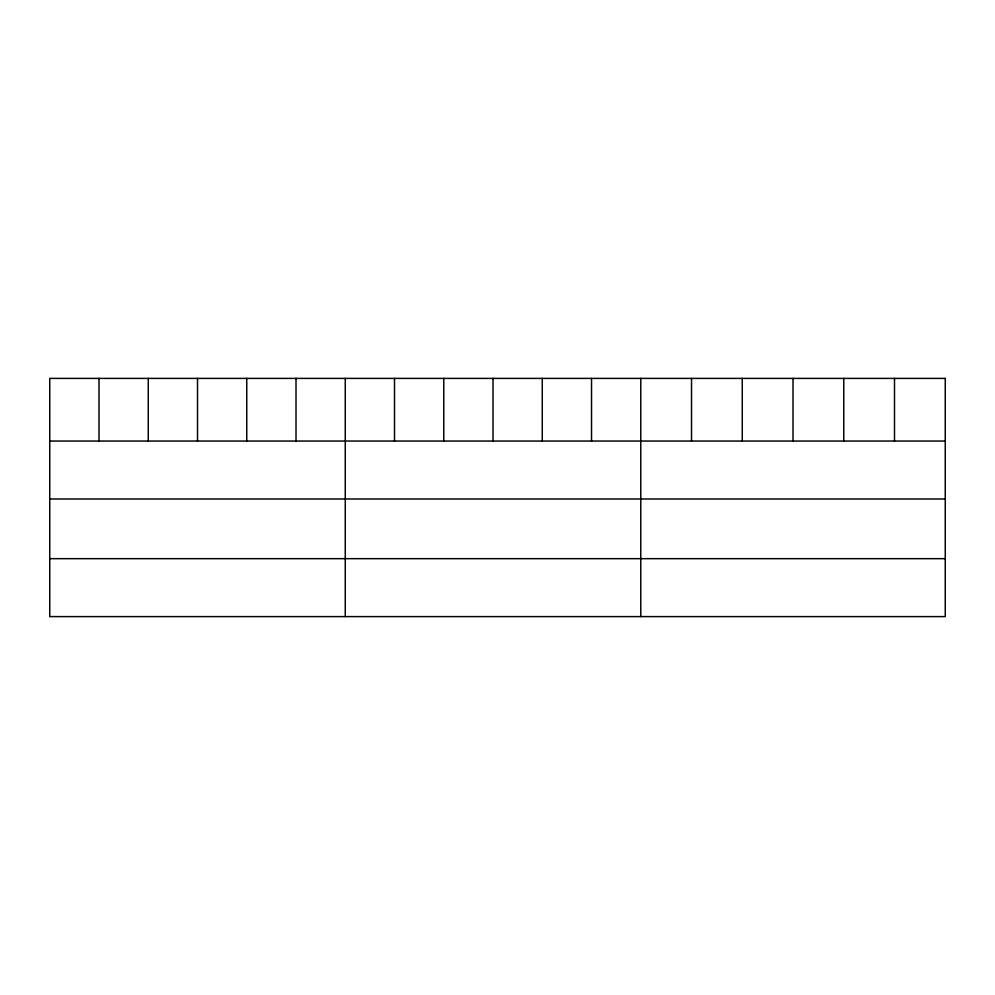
<?xml version="1.0" encoding="UTF-8"?>
<svg xmlns="http://www.w3.org/2000/svg" width="995" height="995" viewBox="0 0 995 995"><rect width="100%" height="100%" fill="white"/><g stroke="black" fill="none" stroke-linecap="round" stroke-linejoin="round"><path stroke-width="1.49" d="M49.75 441.046L945.25 441.046M49.75 498.98L945.25 498.98M49.75 558.668L945.25 558.668M894.505 378.398L894.505 441.046M843.76 378.398L843.76 441.046M793.015 378.398L793.015 441.046M742.27 378.398L742.27 441.046M691.525 378.398L691.525 441.046M640.78 378.398L640.78 616.601M591.528 378.398L591.528 441.046M542.275 378.398L542.275 441.046M493.022 378.398L493.022 441.046M443.77 378.398L443.77 441.046M394.517 378.398L394.517 441.046M345.265 378.398L345.265 616.601M296.012 378.398L296.012 441.046M246.76 378.398L246.76 441.046M197.507 378.398L197.507 441.046M148.255 378.398L148.255 441.046M99.002 378.398L99.002 441.046M945.25 378.398L49.75 378.398L49.75 616.601L945.25 616.601L945.25 378.398"/></g></svg>
